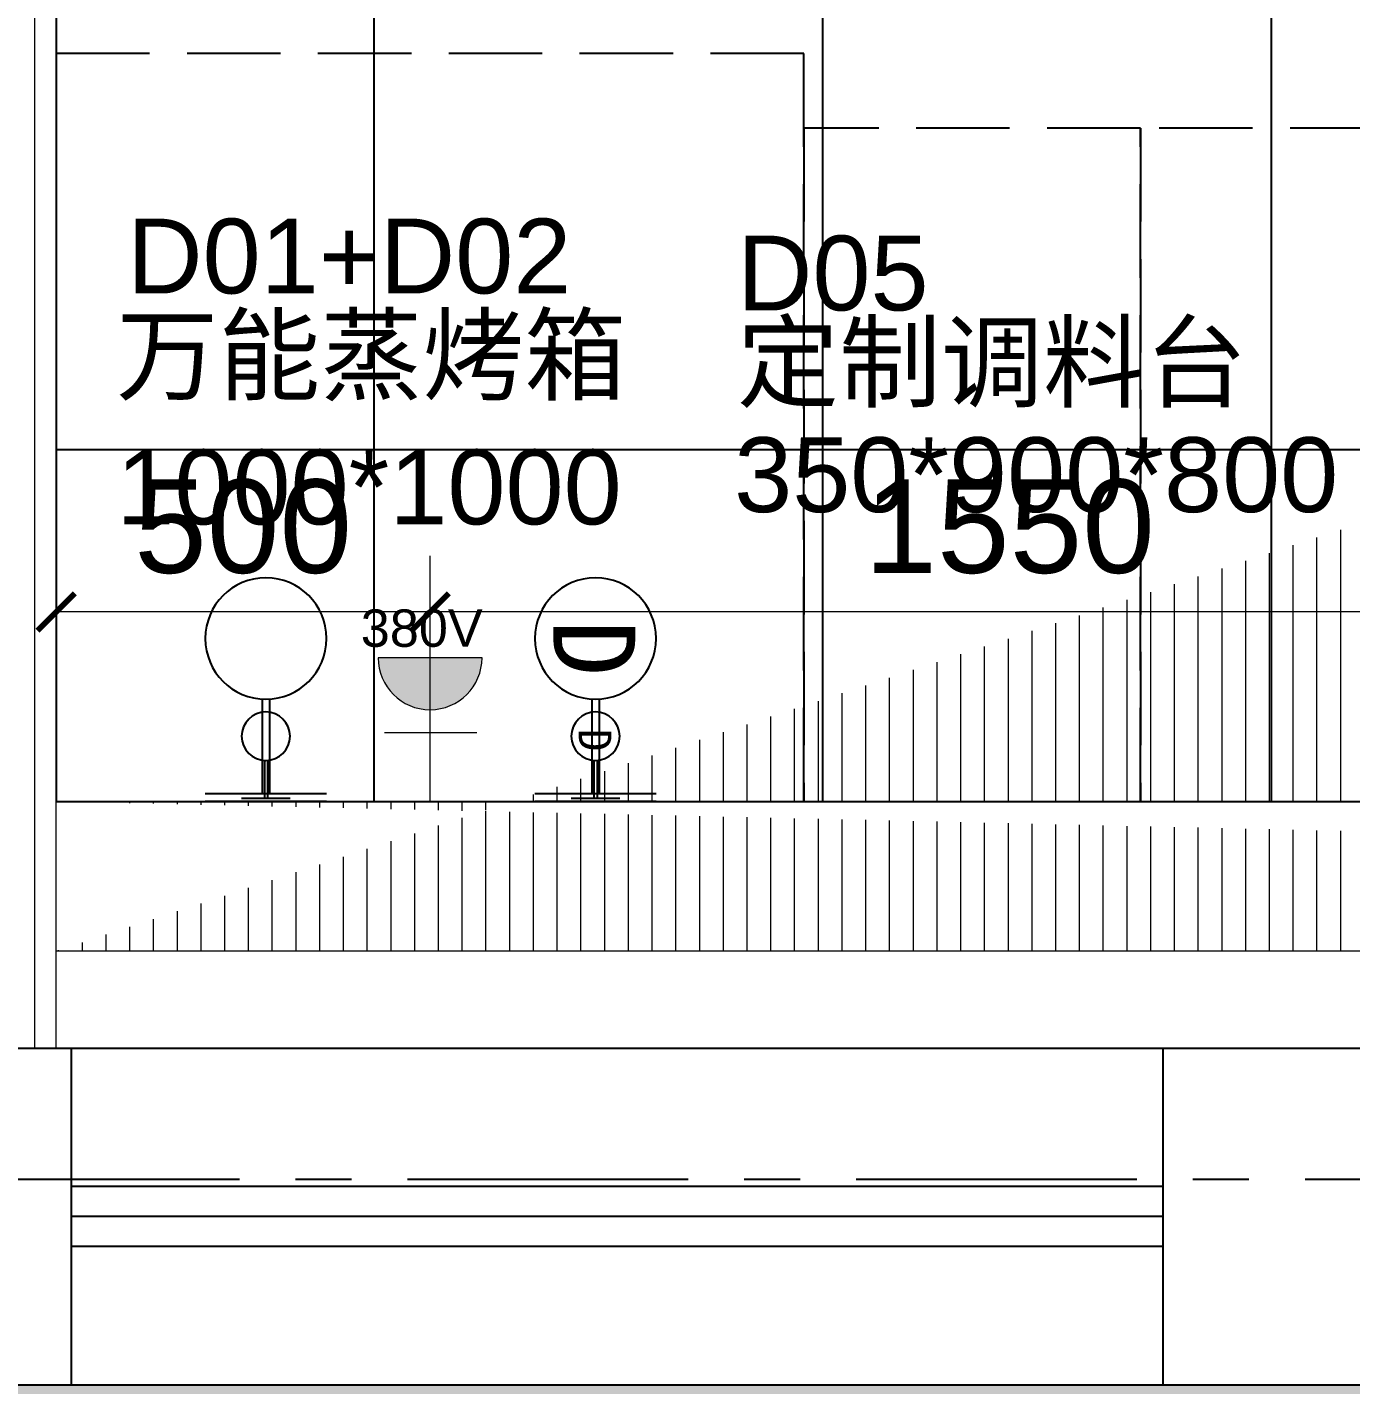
# Model space of a CAD drawing. Header units: millimetres. Extents: x -6033 to 120673, y -4970 to 90533.
# Drawn here: x 75491 to 77261, y 65940 to 67755 of the extents above; entities that cross this region are included whole.
import ezdxf
from ezdxf.enums import TextEntityAlignment as Align

# ---------------------------------------------------------------- set-up
doc = ezdxf.new("R2010")
doc.units = ezdxf.units.MM
for name, pattern in [('I-AR$0$CENTER', [2, 1.25, -0.25, 0.25, -0.25]), ('I-PLAN$0$ACAD_ISO02W100', [15, 12, -3]), ('I-PLAN$0$DASH', [0.35, 0.25, -0.1])]:
    doc.linetypes.add(name, pattern=pattern)
doc.layers.get('DefPoints').update_dxf_attribs({"color": 250})
for name, color, linetype in [('0 @ 30', 7, 'Continuous'), ('0 @ 75', 7, 'Continuous'), ('I-AR$0$1-窗', 2, 'Continuous'), ('I-AR$0$9-填充', 8, 'Continuous'), ('I-AR$0$D-BASE-WALL', 4, 'Continuous'), ('I-CEILING$0$I-RCP', 2, 'Continuous'), ('I-CEILING$0$I-RCP-AIR', 64, 'Continuous'), ('I-CEILING$0$RC-Hatch【天花填充】', 251, 'Continuous'), ('I-FLOOR$0$I-FC', 2, 'Continuous'), ('I-FLOOR$0$I-FC-HATCH', 8, 'Continuous'), ('I-PLAN$0$I-PL-FURN', 1, 'I-PLAN$0$DASH'), ('JEM-给排水点', 1, 'Continuous'), ('地坪', 7, 'Continuous'), ('天花', 7, 'Continuous')]:
    doc.layers.add(name, color=color, linetype=linetype)
for name, color, linetype, lineweight in [('_ACM-A-ANNO-DIMS-c', 2, 'Continuous', 18), ('_ACM-A-ANNO-IDEN', 7, 'Continuous', 5), ('_ACM-A-ANNO-TEXT', 7, 'Continuous', 5), ('I-AR$0$GZET_COL_GRID_1-200_轴线', 8, 'I-AR$0$CENTER', 25), ('I-AR$0$I-SCOPE', 252, 'Continuous', 35), ('I-PLAN$0$_ACM-A-WALL-HACH', 251, 'Continuous', 9), ('I-PLAN$0$I-WALL', 6, 'Continuous', 13)]:
    doc.layers.add(name, color=color, linetype=linetype, lineweight=lineweight)
doc.styles.add('_ACM-G-NOTES', font='arial.ttf')
doc.styles.add('Arial', font='ARIALUNI.ttf')
doc.styles.add('I-CEILING$0$黑体', font='simhei.ttf', dxfattribs={"height": 600})
doc.styles.add('I-PLAN$0$Arial', font='ARIALUNI.ttf')
doc.styles.add('深化在线', font='SimSun.ttf')
doc.dimstyles.new('_ACM-DIM-A_50', dxfattribs={"dimscale": 50, "dimtxt": 2.5, "dimasz": 1, "dimexe": 1.5, "dimexo": 1, "dimgap": 1, "dimtad": 1, "dimdec": 0, "dimrnd": 5, "dimzin": 1, "dimdsep": 46, "dimtxsty": '_ACM-G-NOTES', "dimblk": 'ARCHTICK', "dimcen": 2.5, "dimclrd": 256, "dimclre": 256, "dimclrt": 256, "dimadec": 3, "dimazin": 0, "dimtfac": 1, "dimtdec": 0, "dimtix": 1, "dimtmove": 0, "dimatfit": 3, "dimldrblk": 'DOTSMALL', "dimfxl": 5, "dimfxlon": 1, "dimlwd": 18, "dimlwe": 18, "dimarcsym": 0})

# ---------------------------------------------------------------- blocks, each defined once
blk = doc.blocks.new('I-AR$0$chuanghu1')
for p, q in [((0, 3230), (450, 3230)), ((0, 1770), (450, 1770))]:
    blk.add_line(p, q)
at = {"layer": 'I-AR$0$1-窗'}
for p, q in [((185, 3230), (185, 1770)), ((225, 3230), (225, 1770)), ((265, 3230), (265, 1770))]:
    blk.add_line(p, q, dxfattribs=at)
blk = doc.blocks.new('I-AR$0$海龙_1211170131')
at = {"layer": 'I-AR$0$GZET_COL_GRID_1-200_轴线', "ltscale": 300}
blk.add_line((-2225, 65990), (116415, 65990), dxfattribs=at)
blk = doc.blocks.new('I-AR')
at = {"layer": 'I-AR$0$9-填充'}
h = blk.add_hatch(dxfattribs=at)
h.set_pattern_fill('GRASS', color=256, scale=20)
h.set_pattern_definition([(90, (-273251.65, 190733.45), (-359.21024, 359.21024), [95.25, -623.1705]), (45, (-273251.65, 190733.45), (-359.21024, 359.21024), [95.25, -412.75]), (135, (-273251.65, 190733.45), (-359.21024, -359.21024), [95.25, -412.75])])
edge = h.paths.add_edge_path()
edge.add_line((96200, 65940), (67080, 65940))
edge.add_line((67080, 65940), (67098.6, 65404.4))
edge.add_arc((66800.6, 58350.8), 7059.9, 59.55584, 87.58101, ccw=False)
edge.add_arc((66906.5, 58690.4), 6713.9, -7.21528, 58.86646, ccw=False)
edge.add_arc((66662.1, 58632.8), 6949.7, 311.20338, 353.50924, ccw=False)
edge.add_line((71240.1, 53404), (71240.1, 51864.2))
edge.add_arc((67179.4, 51841.1), 4060.7, -50.8069, 0.3254, ccw=False)
edge.add_arc((73234.3, 55945.4), 8047, 244.30739, 262.38101)
edge.add_arc((72594.4, 52652.3), 4702.3, 264.7896, 298.7985)
edge.add_arc((72620.9, 53741.8), 5670.9, 293.2518, 330.6093)
edge.add_arc((73250.8, 52752), 4669.2, 337.4147, 357.6495)
edge.add_arc((84681.6, 51782.8), 6810, 142.38646, 173.4424, ccw=False)
edge.add_arc((84374.3, 52142.9), 6347.7, 93.15543, 143.26832, ccw=False)
edge.add_arc((84659, 52466.3), 6047.9, 43.87324, 96.0179, ccw=False)
edge.add_arc((84453.3, 51889.9), 6601.3, -39.79964, 46.24277, ccw=False)
edge.add_arc((81977.6, 54545.9), 10213.6, 299.35774, 317.64212, ccw=False)
edge.add_arc((89994.8, 40495.1), 5964.1, 120.30887, 149.04958)
edge.add_arc((87881.4, 41845.8), 3457.6, 150.2341, 180.1544)
edge.add_arc((85724.1, 42303.9), 1381.8, 199.7699, 246.5201)
edge.add_arc((82877.2, 37779.2), 3985.3, -35.3096, 54.8164, ccw=False)
edge.add_arc((80299.1, 40760.9), 7869.3, 301.87336, 317.80806, ccw=False)
edge.add_arc((84638.8, 33541.6), 567.3, 108.97, 192.3597)
edge.add_arc((84831.7, 33583.9), 764.8, 192.3597, 228.2217)
edge.add_arc((87824.9, 35942), 4565.6, 219.8972, 247.6208)
edge.add_arc((89768.5, 40705.2), 9710.1, 247.71727, 260.93678)
edge.add_arc((85123.5, 20762.4), 10812.5, 51.71832, 73.25432, ccw=False)
edge.add_arc((87587.8, 24098.7), 6668.2, 6.6977, 50.5793, ccw=False)
edge.add_line((94210.5, 24876.4), (96200, 24876.4))
edge.add_line((96200, 24876.4), (96200, 65940))
h.paths.add_polyline_path([(79188.2, 58194.7), (76733.9, 58362.1), (76901.3, 60816.4), (79355.6, 60649)], flags=16)
h.paths.add_polyline_path([(78974.4, 58439.8), (76979, 58575.9), (77115.1, 60571.3), (79110.5, 60435.2)], flags=0)
at = {"layer": 'I-AR$0$I-SCOPE'}
h = blk.add_hatch(dxfattribs=at)
h.set_pattern_fill('ANSI31', color=256, scale=200)
h.paths.add_polyline_path([(63300, 72640), (66630, 72640), (66630, 70889.4), (90600, 70890), (90600, 66390), (96650, 66390), (96650, 24876.4), (18340, 24876.4), (18340, 66390), (48090, 66390), (48090, 72640), (51400, 72640), (51400, 72649.9), (52869.5, 72649.9), (52869.5, 72640), (55240, 72640), (55240, 72790), (59460, 72790), (59460, 72640), (61830.5, 72640), (61830.5, 72649.9), (63300, 72649.9)], flags=16)
h.paths.add_polyline_path([(7330, 0), (7330, -1770), (11180, -1770), (11180, 0), (18450, 0), (18450, 2900), (27550, 2900), (27550, 18090), (37037.3, 18090), (37037.3, 17350), (96200, 17350), (96200, 18120), (114640, 18120), (114640, 84500), (0, 84500), (0, 0)])
at = {"layer": 'I-AR$0$D-BASE-WALL'}
for p, q in [((66630, 66390), (96120, 66390)), ((64615, 65940), (96200, 65940))]:
    blk.add_line(p, q, dxfattribs=at)
at = {"layer": 'I-AR$0$D-BASE-WALL', "rotation": 270}
blk.add_blockref('I-AR$0$chuanghu1', (73780, 66390), dxfattribs=at)
at = {"layer": 'I-AR$0$GZET_COL_GRID_1-200_轴线'}
blk.add_blockref('I-AR$0$海龙_1211170131', (225, 225), dxfattribs=at)
blk = doc.blocks.new('I-PLAN')
at = {"layer": 'I-PLAN$0$_ACM-A-WALL-HACH'}
h = blk.add_hatch(dxfattribs=at)
h.set_pattern_fill('ANSI31', color=256, scale=10, angle=45)
h.paths.add_polyline_path([(88260, 70790), (88260, 70890), (88030, 70890), (88030, 70790), (88230, 70790)], flags=17)
h.paths.add_polyline_path([(79671.5, 69390), (78155, 69390), (78155, 68990), (77955, 68990), (77955, 69590), (79671.5, 69590)], flags=17)
h.paths.add_polyline_path([(80271.5, 69390), (80271.5, 69590), (80780, 69590), (80780, 68990), (80580, 68990), (80580, 69390)], flags=17)
h.paths.add_polyline_path([(74580, 69590), (73930, 69590), (73930, 69390), (74580, 69390)])
h.paths.add_polyline_path([(68780, 69590), (69430, 69590), (69430, 69390), (68780, 69390)])
h.paths.add_polyline_path([(87280, 66490), (87480, 66490), (87480, 66390), (87280, 66390)])
h.paths.add_polyline_path([(82180, 68990), (82180, 69390), (84230, 69390), (84230, 66490), (84430, 66490), (84430, 69390), (85280, 69390), (85280, 69590), (81980, 69590), (81980, 68990)])
h.paths.add_polyline_path([(87480, 67390), (87480, 69390), (88280, 69390), (88280, 69590), (88080, 69590), (86480, 69590), (86480, 69390), (87280, 69390), (87280, 67390)], flags=17)
h.paths.add_polyline_path([(72130, 68170), (72130, 66490), (72330, 66490), (72330, 67870), (73130, 67870), (73130, 68070), (72330, 68070), (72330, 68170)])
h.paths.add_polyline_path([(71230, 68170), (71230, 66390), (71030, 66390), (71030, 67870), (70230, 67870), (70230, 68070), (71030, 68070), (71030, 68170)])
h.paths.add_polyline_path([(72130, 69070), (72330, 69070), (72330, 69390), (73030, 69390), (73030, 69590), (72130, 69590)])
h.paths.add_polyline_path([(71230, 69070), (71030, 69070), (71030, 69390), (70330, 69390), (70330, 69590), (71230, 69590)])
h.paths.add_polyline_path([(67800, 69490), (67830, 69490), (67830, 69590), (67800, 69590)], flags=17)
h.paths.add_polyline_path([(76755, 69590), (75180, 69590), (75180, 69390), (75330, 69390), (75330, 66390), (75530, 66390), (75530, 69390), (76555, 69390), (76555, 68990), (76755, 68990)])
h.paths.add_polyline_path([(68180, 69590), (68180, 69390), (68030, 69390), (68030, 66520), (67780, 66520), (67780, 66390), (67400, 66390), (67400, 66720), (67830, 66720), (67830, 69590)])
edge = h.paths.add_edge_path()
edge.add_line((89860, 70890), (88860, 70890))
edge.add_line((75530, 66520), (84230, 66520))
edge.add_line((75530, 66720), (84230, 66720))
at = {"layer": 'I-PLAN$0$I-PL-FURN', "ltscale": 500}
for points in [[(75530, 66720), (76530, 66720), (76530, 67720), (75530, 67720)], [(76530, 66720), (76980, 66720), (76980, 67620), (76530, 67620)], [(76980, 66720), (78180, 66720), (78180, 67620), (76980, 67620)]]:
    blk.add_lwpolyline(points, close=True, dxfattribs=at)
at = {"layer": 'I-PLAN$0$I-WALL'}
for points in [[(75180, 69390), (75330, 69390), (75330, 66390), (75530, 66390), (75530, 69390), (76555, 69390), (76555, 68990), (76755, 68990), (76755, 69590)], [(75530, 66720), (84230, 66720)], [(75530, 66520), (84230, 66520)]]:
    blk.add_lwpolyline(points, dxfattribs=at)
at = {"layer": 'I-PLAN$0$I-PL-FURN', "linetype": 'I-PLAN$0$ACAD_ISO02W100', "char_height": 100, "width": 151170.167, "attachment_point": 1, "style": 'I-PLAN$0$Arial'}
for s, insert in [('D01+D02', (75624.9, 67499)), ('D05', (76440.4, 67476.3)), ('万能蒸烤箱', (75610.4, 67366.8)), ('{\\fArial Unicode MS|b0|i0|c134|p34;定制调料台}', (76440.4, 67357.3)), ('1000*1000', (75610.4, 67190.3)), ('350*900*800', (76436.6, 67206.7))]:
    blk.add_mtext(s, dxfattribs=dict(at, insert=insert))
blk = doc.blocks.new('I-CEILING')
at = {"layer": 'I-CEILING$0$RC-Hatch【天花填充】'}
h = blk.add_hatch(dxfattribs=at)
h.set_pattern_fill('_USER', color=256, scale=600, double=1, pattern_type=0)
h.set_pattern_definition([(0, (76555, 68990), (0, 600), []), (90, (76555, 68990), (-600, 4e-14), [])])
h.paths.add_polyline_path([(76555, 69390), (75530, 69390), (75530, 66720), (84230, 66720), (84230, 69390), (82180, 69390), (82180, 68990), (80580, 68990), (80580, 69390), (78155, 69390), (78155, 68990), (76555, 68990)])
at = {"layer": 'I-CEILING$0$I-RCP'}
blk.add_lwpolyline([(76555, 69390), (75530, 69390), (75530, 66720), (84230, 66720), (84230, 69390), (82180, 69390), (82180, 68990), (80580, 68990), (80580, 69390), (78155, 69390), (78155, 68990), (76555, 68990)], close=True, dxfattribs=at)
at = {"layer": 'I-CEILING$0$I-RCP-AIR', "style": 'I-CEILING$0$黑体'}
for tag, p in [('R', (61966.4, 71748.9)), ('R', (61966.4, 66925.2)), ('R', (51736.1, 63924.8)), ('R', (62976.1, 63924.8)), ('S', (56433.6, 63065))]:
    blk.add_attdef(tag, text='', height=100, dxfattribs=at).set_placement(p, align=Align.MIDDLE_CENTER)
blk = doc.blocks.new('I-FLOOR')
at = {"layer": 'I-FLOOR$0$I-FC-HATCH'}
h = blk.add_hatch(dxfattribs=at)
h.set_pattern_fill('_USER', color=256, scale=600, double=1, pattern_type=0)
h.set_pattern_definition([(0, (76555, 68990), (0, 600), []), (90, (76555, 68990), (-600, 4e-14), [])])
h.paths.add_polyline_path([(76555, 69390), (75530, 69390), (75530, 66720), (84230, 66720), (84230, 69390), (82180, 69390), (82180, 68990), (80580, 68990), (80580, 69390), (78155, 69390), (78155, 68990), (76555, 68990)])
at = {"layer": 'I-FLOOR$0$I-FC'}
blk.add_lwpolyline([(76555, 69390), (75530, 69390), (75530, 66720), (84230, 66720), (84230, 69390), (82180, 69390), (82180, 68990), (80580, 68990), (80580, 69390), (78155, 69390), (78155, 68990), (76555, 68990)], close=True, dxfattribs=at)
blk = doc.blocks.new('A$C506d70631')
at = {"layer": '_ACM-A-ANNO-IDEN'}
h = blk.add_hatch(color=256, dxfattribs=at)
edge = h.paths.add_edge_path()
edge.add_arc((0, 3.84), 1.389, 180, 360)
edge.add_line((1.389, 3.84), (-1.389, 3.84))
for p, q in [((1.389, 3.84), (-1.389, 3.84)), ((0, 0), (0, 2.451)), ((1.25, 1.831), (-1.217, 1.831))]:
    blk.add_line(p, q, dxfattribs=at)
blk.add_arc((0, 3.84), 1.389, 180, 0, dxfattribs=at)
at = {"insert": (1.408, 5.132), "char_height": 1, "attachment_point": 3, "style": 'Arial'}
blk.add_mtext_dynamic_manual_height_columns('380V', width=0.19911, gutter_width=0.25, heights=[0], dxfattribs=at)
blk = doc.blocks.new('_ArchTick')
at = {"color": 0, "linetype": 'ByBlock', "const_width": 0.15}
blk.add_lwpolyline([(-0.5, -0.5), (0.5, 0.5)], dxfattribs=at)
blk = doc.blocks.new('*D179')
at = {"layer": '_ACM-A-ANNO-DIMS-c', "lineweight": 18, "transparency": 16777216}
for p, q in [((76030, 66770), (76030, 67048.2)), ((77580, 66770), (77580, 67048.2)), ((77580, 66973.2), (76030, 66973.2))]:
    blk.add_line(p, q, dxfattribs=at)
at = {"layer": 'DefPoints', "color": 0, "transparency": 16777216}
for p in [(76030, 66973.2), (76030, 66720), (77580, 66720)]:
    blk.add_point(p, dxfattribs=at)
at = {"layer": '_ACM-A-ANNO-DIMS-c', "lineweight": 18, "transparency": 16777216, "xscale": 50, "yscale": 50, "zscale": 50, "rotation": 180}
blk.add_blockref('_ArchTick', (76030, 66973.2), dxfattribs=at)
at = {"layer": '_ACM-A-ANNO-DIMS-c', "lineweight": 18, "transparency": 16777216, "xscale": 50, "yscale": 50, "zscale": 50}
blk.add_blockref('_ArchTick', (77580, 66973.2), dxfattribs=at)
at = {"layer": '_ACM-A-ANNO-DIMS-c', "transparency": 16777216, "insert": (76805, 67087), "char_height": 125, "attachment_point": 5, "style": '_ACM-G-NOTES'}
blk.add_mtext('1550', dxfattribs=at)
blk = doc.blocks.new('_DotSmall')
at = {"color": 0, "linetype": 'ByBlock', "const_width": 0.5}
blk.add_lwpolyline([(-0.0625, 0, 1), (0.0625, 0, 1)], format="xyb", close=True, dxfattribs=at)
blk = doc.blocks.new('*D180')
at = {"layer": '_ACM-A-ANNO-DIMS-c', "lineweight": 18, "transparency": 16777216}
for p, q in [((75530, 66770), (75530, 67048.2)), ((76030, 66770), (76030, 67048.2)), ((76030, 66973.2), (75530, 66973.2))]:
    blk.add_line(p, q, dxfattribs=at)
at = {"layer": 'DefPoints', "color": 0, "transparency": 16777216}
for p in [(75530, 66973.2), (75530, 66720), (76030, 66720)]:
    blk.add_point(p, dxfattribs=at)
at = {"layer": '_ACM-A-ANNO-DIMS-c', "lineweight": 18, "transparency": 16777216, "xscale": 50, "yscale": 50, "zscale": 50, "rotation": 180}
blk.add_blockref('_ArchTick', (75530, 66973.2), dxfattribs=at)
at = {"layer": '_ACM-A-ANNO-DIMS-c', "lineweight": 18, "transparency": 16777216, "xscale": 50, "yscale": 50, "zscale": 50}
blk.add_blockref('_ArchTick', (76030, 66973.2), dxfattribs=at)
at = {"layer": '_ACM-A-ANNO-DIMS-c', "transparency": 16777216, "insert": (75780, 67087), "char_height": 125, "attachment_point": 5, "style": '_ACM-G-NOTES'}
blk.add_mtext('500', dxfattribs=at)
blk = doc.blocks.new('王沧冷给水')
for p, q in [((-3.7, -29.63), (-3.7, 29.63)), ((0, -29.63), (0, 29.63)), ((-50, 1.85), (-3.7, 1.85)), ((-50, -1.85), (-3.7, -1.85))]:
    blk.add_line(p, q)
blk.add_circle((-79.63, 0), 29.63)
blk = doc.blocks.new('*U821')
at = {"layer": '0 @ 30', "color": 2, "xscale": 1.093750000000004, "yscale": 1.093750000000004, "zscale": 1.093750000000004, "rotation": 180}
blk.add_blockref('王沧冷给水', (0, 0), dxfattribs=at)
at = {"layer": '0 @ 75', "color": 2, "xscale": 2.734375000000009, "yscale": 2.734375000000009, "zscale": 2.734375000000009, "rotation": 180}
blk.add_blockref('王沧冷给水', (0, 0), dxfattribs=at)
blk = doc.blocks.new('*U78')
blk.add_blockref('*U821', (0, 0))
blk = doc.blocks.new('王沧冷给水及排水')
for p, q in [((-3.7, -29.63), (-3.7, 29.63)), ((0, -29.63), (0, 29.63)), ((-50, 1.85), (-3.7, 1.85)), ((-50, -1.85), (-3.7, -1.85))]:
    blk.add_line(p, q)
blk.add_circle((-79.63, 0), 29.63)
at = {"style": '深化在线'}
blk.add_text('D', height=40, dxfattribs=at).set_placement((-74.97, 0.58), align=Align.MIDDLE_CENTER)
blk = doc.blocks.new('*U814')
at = {"layer": '0 @ 30', "color": 2, "xscale": 1.093750000000004, "yscale": 1.093750000000004, "zscale": 1.093750000000004, "rotation": 179.999999999915}
blk.add_blockref('王沧冷给水及排水', (0, 0), dxfattribs=at)
at = {"layer": '0 @ 75', "color": 2, "xscale": 2.734375000000009, "yscale": 2.734375000000009, "zscale": 2.734375000000009, "rotation": 179.999999999915}
blk.add_blockref('王沧冷给水及排水', (0, 0), dxfattribs=at)
blk = doc.blocks.new('*U75')
blk.add_blockref('*U814', (0, 0))

msp = doc.modelspace()

# ---------------------------------------------------------------- block references
for name in ['I-AR', 'I-PLAN']:
    msp.add_blockref(name, (0, 0))

# ---------------------------------------------------------------- next in the draw order: block references
at = {"layer": '天花'}
msp.add_blockref('I-CEILING', (0, 0), dxfattribs=at)

# ---------------------------------------------------------------- next in the draw order: block references
at = {"layer": '_ACM-A-ANNO-TEXT', "lineweight": 13, "xscale": 49.99999999999999, "yscale": 49.99999999999999, "zscale": 49.99999999999999}
msp.add_blockref('A$C506d70631', (76030, 66720), dxfattribs=at)
at = {"layer": 'JEM-给排水点', "xscale": -1, "rotation": 270}
for name, p in [('*U78', (75810.4, 66720)), ('*U75', (76251.2, 66720))]:
    msp.add_blockref(name, p, dxfattribs=at)
at = {"layer": '地坪'}
msp.add_blockref('I-FLOOR', (0, 0), dxfattribs=at)

# ---------------------------------------------------------------- next in the draw order: dimensions: what is measured, and where the dimension line sits
at = {"layer": '_ACM-A-ANNO-DIMS-c'}
for base, p1, p2, picture, middle in [((75530, 66973.2), (76030, 66720), (75530, 66720), '*D180', (75780, 67087)), ((76030, 66973.2), (77580, 66720), (76030, 66720), '*D179', (76805, 67087))]:
    dim = msp.add_linear_dim(base=base, p1=p1, p2=p2, dimstyle='_ACM-DIM-A_50', override={"dimzin": 8}, dxfattribs=at)
    dim.commit()
    dim.dimension.update_dxf_attribs({"geometry": picture, "text_midpoint": middle})

doc.saveas('drawing.dxf')
